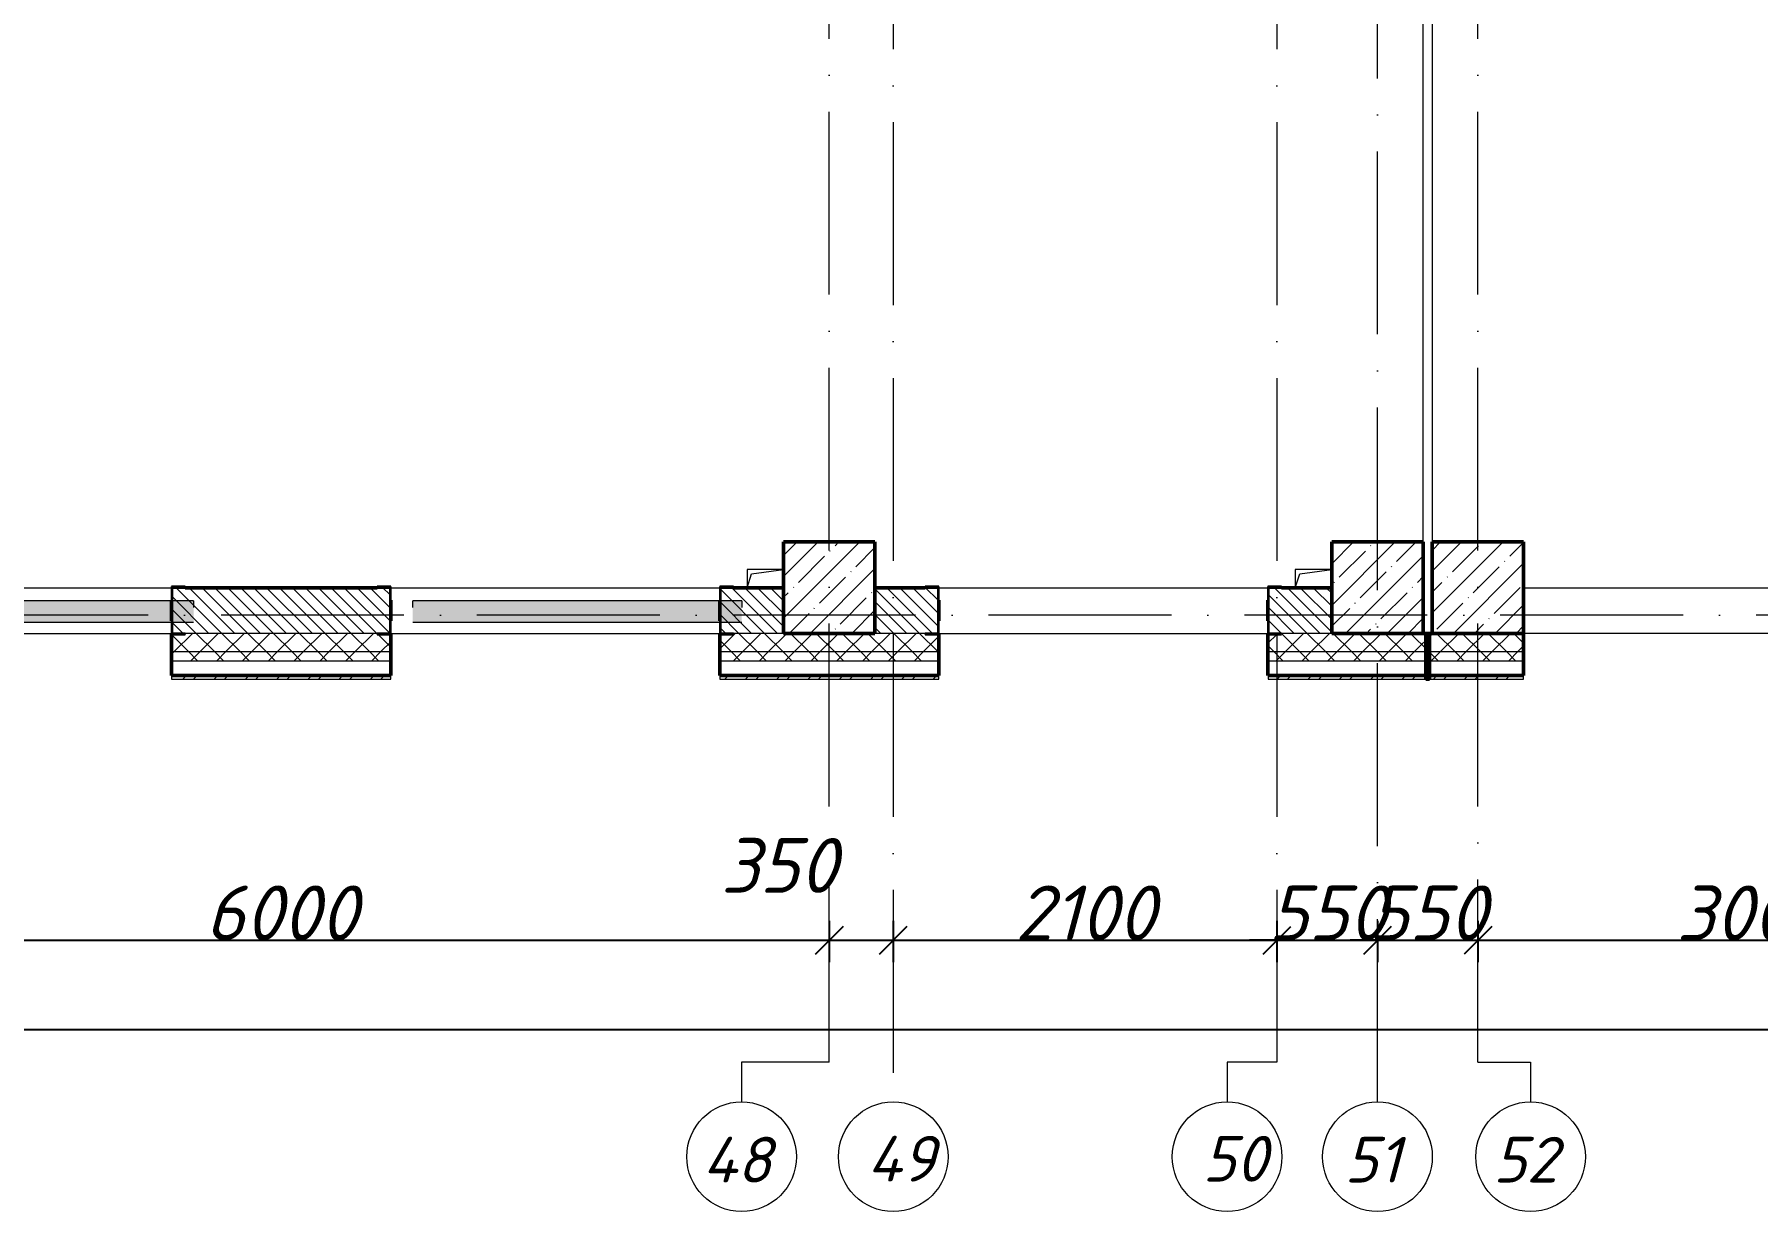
# Model space of a CAD drawing. Header units: millimetres. Extents: x -537608 to 253996, y -217170 to 186033.
# Drawn here: x -120398 to -110968, y -61821 to -55380 of the extents above; entities that cross this region are included whole.
import ezdxf

# ---------------------------------------------------------------- set-up
doc = ezdxf.new("R2010")
doc.units = ezdxf.units.MM
doc.linetypes.add('50_200_ШТРИХ_1Т_ш5_п1_п1_', pattern=[1400, 1000, -200, 0, -200])
for name, color, linetype, lineweight in [('A-____-____-DIMS', 7, 'Continuous', 9), ('A-FLOR-____-OTLN', 7, 'Continuous', 9), ('A-GENM-____-MCUT', 7, 'Continuous', 25), ('A-GENM-____-OTLN', 7, 'Continuous', 9), ('A-GENM-____-OTLN-1', 7, 'Continuous', 25), ('A-GLAZ-____-OTLN', 7, 'Continuous', 9), ('A-WALL-____-MCUT-2', 7, 'Continuous', 50), ('A-WALL-____-MCUT-3', 7, 'Continuous', 9), ('A-WALL-____-OTLN', 7, 'Continuous', 9), ('A-WALL-____-PATT-1', 7, 'Continuous', 9), ('A-WALL-FNSH-MCUT-1', 7, 'Continuous', 9), ('S-COLS-____-MCUT', 7, 'Continuous', 50), ('S-COLS-____-OTLN', 7, 'Continuous', 9), ('S-GRID-____-IDEN', 7, 'Continuous', 9), ('S-GRID-____-OTLN', 7, 'Continuous', 9), ('S-GRID-____-OTLN-1', 7, '50_200_ШТРИХ_1Т_ш5_п1_п1_', 9)]:
    doc.layers.add(name, color=color, linetype=linetype, lineweight=lineweight)
doc.layers.add('A-GLAZ-____-OTLN-1', color=7, linetype='Continuous', lineweight=9, true_color=0xc0c0c0)
doc.styles.add('ISOCPEUR_I', font='isocpeui.ttf', dxfattribs={"height": 300})
doc.dimstyles.new('ISO-2_5_0_9К_БОЛЬШОЙ_ОСИ', dxfattribs={"dimscale": 304.8, "dimtxt": 248.995294, "dimasz": 0.492126, "dimexe": 0.393701, "dimexo": 0, "dimgap": 0, "dimtad": 1, "dimdec": 0, "dimzin": 0, "dimdsep": 46, "dimtxsty": 'ISOCPEUR_I', "dimblk1": 'OBLIQUE', "dimblk2": 'OBLIQUE', "dimsah": 1, "dimcen": 0.09, "dimdle": 0.393701, "dimazin": 0, "dimtfac": 1, "dimtdec": 4, "dimtix": 1, "dimtmove": 0, "dimatfit": 3, "dimfxl": 1, "dimtvp": 1, "dimtolj": 1, "dimtzin": 0, "dimarcsym": 2})
doc.dimstyles.new('ISO-2_5_0_9К_БОЛЬШОЙ_ОСИ_1', dxfattribs={"dimscale": 304.8, "dimtxt": 248.995294, "dimasz": 0.492126, "dimexe": 0.393701, "dimexo": 0, "dimgap": 0, "dimtad": 1, "dimdec": 0, "dimzin": 0, "dimdsep": 46, "dimtxsty": 'ISOCPEUR_I', "dimblk1": 'OBLIQUE', "dimblk2": 'OBLIQUE', "dimsah": 1, "dimcen": 0.09, "dimdle": 0.393701, "dimazin": 0, "dimtfac": 1, "dimtdec": 4, "dimtix": 1, "dimtmove": 1, "dimatfit": 3, "dimfxl": 1, "dimtvp": 1, "dimtolj": 1, "dimtzin": 0, "dimarcsym": 2})
pattern_1 = [(45, (-184647.67, -56738.29), (-70.71068, 70.71068), []), (135, (-184647.67, -56738.29), (-70.71068, -70.71068), [])]
pattern_2 = [(135, (-184647.673, -56738.29), (-35.35534, -35.35534), [])]
pattern_3 = [(45, (-184647.67, -56738.29), (-85.53659, 85.53659), []), (45, (-184590.65, -56738.29), (-85.53659, 85.53659), [])]

# ---------------------------------------------------------------- blocks, each defined once
blk = doc.blocks.new('BSC_Колонна _Прямоугольная - 500х500-V53-АР1_План отверстий 2 этажа в осях 1-64_А-ГГ')
at = {"layer": 'S-COLS-____-OTLN'}
h = blk.add_hatch(dxfattribs=at)
h.set_pattern_fill('FP_82', color=256, style=0, pattern_type=2)
h.set_pattern_definition([(45, (-71600, 1668.96), (-114.04925, 114.04925), []), (45, (-71485.95, 1668.96), (-114.04925, 114.04925), [201.613, -40.323, 3.353, -36.97])])
h.paths.add_polyline_path([(-250, -250), (250, -250), (250, 250), (-250, 250)], flags=0)
at = {"layer": 'S-COLS-____-MCUT'}
for p, q in [((250, 250), (-250, 250)), ((-250, 250), (-250, -250)), ((250, -250), (250, 250)), ((-250, -250), (250, -250))]:
    blk.add_line(p, q, dxfattribs=at)
blk = doc.blocks.new('BSC_Колонна _Прямоугольная - 500х500-V55-АР1_План отверстий 2 этажа в осях 1-64_А-ГГ')
at = {"layer": 'S-COLS-____-OTLN'}
h = blk.add_hatch(dxfattribs=at)
h.set_pattern_fill('FP_84', color=256, style=0, pattern_type=2)
h.set_pattern_definition([(45, (-68600, 1668.96), (-114.04925, 114.04925), []), (45, (-68485.95, 1668.96), (-114.04925, 114.04925), [201.613, -40.323, 3.353, -36.97])])
h.paths.add_polyline_path([(-250, -250), (250, -250), (250, 250), (-250, 250)], flags=0)
at = {"layer": 'S-COLS-____-MCUT'}
for p, q in [((250, 250), (-250, 250)), ((-250, 250), (-250, -250)), ((250, -250), (250, 250)), ((-250, -250), (250, -250))]:
    blk.add_line(p, q, dxfattribs=at)
blk = doc.blocks.new('BSC_Колонна _Прямоугольная - 500х500-V112-АР1_План отверстий 2 этажа в осях 1-64_А-ГГ')
at = {"layer": 'S-COLS-____-OTLN'}
h = blk.add_hatch(dxfattribs=at)
h.set_pattern_fill('FP_141', color=256, style=0, pattern_type=2)
h.set_pattern_definition([(45, (-72150, 1668.96), (-114.04925, 114.04925), []), (45, (-72035.95, 1668.96), (-114.04925, 114.04925), [201.613, -40.323, 3.353, -36.97])])
h.paths.add_polyline_path([(-250, -250), (250, -250), (250, 250), (-250, 250)], flags=0)
at = {"layer": 'S-COLS-____-MCUT'}
for p, q in [((250, 250), (-250, 250)), ((-250, 250), (-250, -250)), ((250, -250), (250, 250)), ((-250, -250), (250, -250))]:
    blk.add_line(p, q, dxfattribs=at)
blk = doc.blocks.new('Фахверк_СКБ_Уголок - 250_2700-27497298-АР1_План отверстий 2 этажа в осях 1-64_А-ГГ')
at = {"layer": 'A-GENM-____-MCUT'}
for p, q in [((200, 181), (125, 181)), ((125, 181), (125, 106)), ((125, 106), (131, 106)), ((131, 106), (131, 175)), ((131, 175), (200, 175)), ((200, 175), (200, 181)), ((131, -6), (125, -6)), ((125, -6), (125, -81)), ((125, -81), (200, -81)), ((131, -75), (131, -6)), ((200, -75), (131, -75)), ((200, -81), (200, -75))]:
    blk.add_line(p, q, dxfattribs=at)
blk = doc.blocks.new('AR_Отверстие прямоугольное _в плите_ - AR_Отверстие прямоугольное _в плите_-V161-АР1_План отверстий 2 этажа в осях 1-64_А-ГГ')
at = {"layer": 'A-GENM-____-OTLN'}
for p, q in [((100, 50), (-100, 50)), ((-100, 50), (-100, -50)), ((-100, -50), (-75, 25)), ((-75, 25), (100, 50))]:
    blk.add_line(p, q, dxfattribs=at)
blk = doc.blocks.new('Отлив_СКБ - Отлив витража_120_НВФ-31885689-АР1_План отверстий 2 этажа в осях 1-64_А-ГГ')
at = {"layer": 'A-GLAZ-____-OTLN-1'}
for points in [[(1800, 2), (1800, 120), (0, 120), (0, 2), (1103.1, 2)], [(1103.1, 0), (1800, 0), (1800, 2), (0, 2), (0, 0)]]:
    blk.add_hatch(color=256, dxfattribs=at).paths.add_polyline_path(points, flags=0)
at = {"layer": 'A-GLAZ-____-OTLN'}
for p, q in [((0, 83), (0, 120)), ((1800, 120), (0, 120)), ((1800, 120), (1800, 83)), ((0, 2), (1800, 2)), ((1800, 0), (0, 0))]:
    blk.add_line(p, q, dxfattribs=at)
blk = doc.blocks.new('Стены 8 - Стены 4-31196234-АР1_План отверстий 2 этажа в осях 1-64_А-ГГ')
at = {"layer": 'A-WALL-____-MCUT-2'}
for p, q in [((-1798.5, 41030.2), (-1798.5, 41010.2)), ((-1548.5, 41030.2), (-1798.5, 41030.2)), ((-1548.5, 41010.2), (-1548.5, 41030.2)), ((-1798.5, 41010.2), (-1548.5, 41010.2))]:
    blk.add_line(p, q, dxfattribs=at)
blk = doc.blocks.new('Ось сетки - Круг_Ø6_00__ISO-2_5_0_9K_-25732049-АР1_План отверстий 2 этажа в осях 1-64_А-ГГ')
at = {"layer": 'S-GRID-____-IDEN'}
blk.add_circle((0, 0), 3, dxfattribs=at)
blk = doc.blocks.new('_Oblique')
at = {"color": 0, "linetype": 'ByBlock', "lineweight": -2}
blk.add_line((-0.5, -0.5), (0.5, 0.5), dxfattribs=at)
blk = doc.blocks.new('*D2496')
at = {"layer": 'A-____-____-DIMS', "color": 0, "lineweight": -2, "transparency": 16777216}
for p, q in [((-122047.7, -60230.7), (-122047.7, -60456.8)), ((-116047.7, -60230.7), (-116047.7, -60456.8)), ((-122167.7, -60336.8), (-115927.7, -60336.8))]:
    blk.add_line(p, q, dxfattribs=at)
at = {"layer": 'Defpoints', "color": 0, "transparency": 16777216}
for p in [(-122047.7, -60230.7), (-116047.7, -60230.7), (-116047.7, -60336.8)]:
    blk.add_point(p, dxfattribs=at)
at = {"layer": 'A-____-____-DIMS', "color": 0, "lineweight": -2, "transparency": 16777216, "xscale": 150, "yscale": 150, "zscale": 150, "rotation": 180}
blk.add_blockref('_Oblique', (-122047.7, -60336.8), dxfattribs=at)
at = {"layer": 'A-____-____-DIMS', "color": 0, "lineweight": -2, "transparency": 16777216, "xscale": 150, "yscale": 150, "zscale": 150}
blk.add_blockref('_Oblique', (-116047.7, -60336.8), dxfattribs=at)
at = {"layer": 'A-____-____-DIMS', "color": 0, "transparency": 16777216, "insert": (-119047.7, -60186.8), "char_height": 300, "width": 758.478, "attachment_point": 5, "style": 'ISOCPEUR_I'}
blk.add_mtext('\\A1;6000', dxfattribs=at)
blk = doc.blocks.new('*D2497')
at = {"layer": 'A-____-____-DIMS', "color": 0, "lineweight": -2, "transparency": 16777216}
for p, q in [((-116047.7, -60230.7), (-116047.7, -60456.8)), ((-115697.7, -60230.7), (-115697.7, -60456.8)), ((-116167.7, -60336.8), (-115577.7, -60336.8))]:
    blk.add_line(p, q, dxfattribs=at)
at = {"layer": 'Defpoints', "color": 0, "transparency": 16777216}
for p in [(-116047.7, -60230.7), (-115697.7, -60230.7), (-115697.7, -60336.8)]:
    blk.add_point(p, dxfattribs=at)
at = {"layer": 'A-____-____-DIMS', "color": 0, "lineweight": -2, "transparency": 16777216, "xscale": 150, "yscale": 150, "zscale": 150, "rotation": 180}
blk.add_blockref('_Oblique', (-116047.7, -60336.8), dxfattribs=at)
at = {"layer": 'A-____-____-DIMS', "color": 0, "lineweight": -2, "transparency": 16777216, "xscale": 150, "yscale": 150, "zscale": 150}
blk.add_blockref('_Oblique', (-115697.7, -60336.8), dxfattribs=at)
at = {"layer": 'A-____-____-DIMS', "color": 0, "transparency": 16777216, "insert": (-116641.7, -59776.9), "char_height": 300, "width": 568.858, "attachment_point": 1, "line_spacing_factor": 1.149209, "style": 'ISOCPEUR_I'}
blk.add_mtext('\\A1;350', dxfattribs=at)
blk = doc.blocks.new('*D2498')
at = {"layer": 'A-____-____-DIMS', "color": 0, "lineweight": -2, "transparency": 16777216}
for p, q in [((-115697.7, -60230.7), (-115697.7, -60456.8)), ((-113597.7, -60230.7), (-113597.7, -60456.8)), ((-115817.7, -60336.8), (-113477.7, -60336.8))]:
    blk.add_line(p, q, dxfattribs=at)
at = {"layer": 'Defpoints', "color": 0, "transparency": 16777216}
for p in [(-115697.7, -60230.7), (-113597.7, -60230.7), (-113597.7, -60336.8)]:
    blk.add_point(p, dxfattribs=at)
at = {"layer": 'A-____-____-DIMS', "color": 0, "lineweight": -2, "transparency": 16777216, "xscale": 150, "yscale": 150, "zscale": 150, "rotation": 180}
blk.add_blockref('_Oblique', (-115697.7, -60336.8), dxfattribs=at)
at = {"layer": 'A-____-____-DIMS', "color": 0, "lineweight": -2, "transparency": 16777216, "xscale": 150, "yscale": 150, "zscale": 150}
blk.add_blockref('_Oblique', (-113597.7, -60336.8), dxfattribs=at)
at = {"layer": 'A-____-____-DIMS', "color": 0, "transparency": 16777216, "insert": (-114647.7, -60186.8), "char_height": 300, "width": 701.018, "attachment_point": 5, "style": 'ISOCPEUR_I'}
blk.add_mtext('\\A1;2100', dxfattribs=at)
blk = doc.blocks.new('*D2499')
at = {"layer": 'A-____-____-DIMS', "color": 0, "lineweight": -2, "transparency": 16777216}
for p, q in [((-113597.7, -60230.7), (-113597.7, -60456.8)), ((-113047.7, -60230.7), (-113047.7, -60456.8)), ((-113597.7, -60336.8), (-113747.7, -60336.8)), ((-113597.7, -60336.8), (-113047.7, -60336.8)), ((-113047.7, -60336.8), (-112897.7, -60336.8))]:
    blk.add_line(p, q, dxfattribs=at)
at = {"layer": 'Defpoints', "color": 0, "transparency": 16777216}
for p in [(-113597.7, -60230.7), (-113047.7, -60230.7), (-113047.7, -60336.8)]:
    blk.add_point(p, dxfattribs=at)
at = {"layer": 'A-____-____-DIMS', "color": 0, "lineweight": -2, "transparency": 16777216, "xscale": 150, "yscale": 150, "zscale": 150}
blk.add_blockref('_Oblique', (-113597.7, -60336.8), dxfattribs=at)
at = {"layer": 'A-____-____-DIMS', "color": 0, "lineweight": -2, "transparency": 16777216, "xscale": 150, "yscale": 150, "zscale": 150, "rotation": 180}
blk.add_blockref('_Oblique', (-113047.7, -60336.8), dxfattribs=at)
at = {"layer": 'A-____-____-DIMS', "color": 0, "transparency": 16777216, "insert": (-113322.7, -60186.8), "char_height": 300, "width": 568.858, "attachment_point": 5, "style": 'ISOCPEUR_I'}
blk.add_mtext('\\A1;550', dxfattribs=at)
blk = doc.blocks.new('*D2500')
at = {"layer": 'A-____-____-DIMS', "color": 0, "lineweight": -2, "transparency": 16777216}
for p, q in [((-113047.7, -60230.7), (-113047.7, -60456.8)), ((-112497.7, -60230.7), (-112497.7, -60456.8)), ((-113047.7, -60336.8), (-113197.7, -60336.8)), ((-113047.7, -60336.8), (-112497.7, -60336.8)), ((-112497.7, -60336.8), (-112347.7, -60336.8))]:
    blk.add_line(p, q, dxfattribs=at)
at = {"layer": 'Defpoints', "color": 0, "transparency": 16777216}
for p in [(-113047.7, -60230.7), (-112497.7, -60230.7), (-112497.7, -60336.8)]:
    blk.add_point(p, dxfattribs=at)
at = {"layer": 'A-____-____-DIMS', "color": 0, "lineweight": -2, "transparency": 16777216, "xscale": 150, "yscale": 150, "zscale": 150}
blk.add_blockref('_Oblique', (-113047.7, -60336.8), dxfattribs=at)
at = {"layer": 'A-____-____-DIMS', "color": 0, "lineweight": -2, "transparency": 16777216, "xscale": 150, "yscale": 150, "zscale": 150, "rotation": 180}
blk.add_blockref('_Oblique', (-112497.7, -60336.8), dxfattribs=at)
at = {"layer": 'A-____-____-DIMS', "color": 0, "transparency": 16777216, "insert": (-112772.7, -60186.8), "char_height": 300, "width": 568.858, "attachment_point": 5, "style": 'ISOCPEUR_I'}
blk.add_mtext('\\A1;550', dxfattribs=at)
blk = doc.blocks.new('*D2501')
at = {"layer": 'A-____-____-DIMS', "color": 0, "lineweight": -2, "transparency": 16777216}
for p, q in [((-112497.7, -60230.7), (-112497.7, -60456.8)), ((-109497.7, -60230.7), (-109497.7, -60456.8)), ((-112617.7, -60336.8), (-109377.7, -60336.8))]:
    blk.add_line(p, q, dxfattribs=at)
at = {"layer": 'Defpoints', "color": 0, "transparency": 16777216}
for p in [(-112497.7, -60230.7), (-109497.7, -60230.7), (-109497.7, -60336.8)]:
    blk.add_point(p, dxfattribs=at)
at = {"layer": 'A-____-____-DIMS', "color": 0, "lineweight": -2, "transparency": 16777216, "xscale": 150, "yscale": 150, "zscale": 150, "rotation": 180}
blk.add_blockref('_Oblique', (-112497.7, -60336.8), dxfattribs=at)
at = {"layer": 'A-____-____-DIMS', "color": 0, "lineweight": -2, "transparency": 16777216, "xscale": 150, "yscale": 150, "zscale": 150}
blk.add_blockref('_Oblique', (-109497.7, -60336.8), dxfattribs=at)
at = {"layer": 'A-____-____-DIMS', "color": 0, "transparency": 16777216, "insert": (-110997.7, -60186.8), "char_height": 300, "width": 758.478, "attachment_point": 5, "style": 'ISOCPEUR_I'}
blk.add_mtext('\\A1;3000', dxfattribs=at)
blk = doc.blocks.new('*D2508')
at = {"layer": 'A-____-____-DIMS', "color": 0, "lineweight": -2, "transparency": 16777216}
for p, q in [((-186997.7, -60719), (-186997.7, -60945)), ((-83497.7, -60719), (-83497.7, -60945)), ((-187117.7, -60825), (-83377.7, -60825))]:
    blk.add_line(p, q, dxfattribs=at)
at = {"layer": 'Defpoints', "color": 0, "transparency": 16777216}
for p in [(-186997.7, -60719), (-83497.7, -60719), (-83497.7, -60825)]:
    blk.add_point(p, dxfattribs=at)
at = {"layer": 'A-____-____-DIMS', "color": 0, "lineweight": -2, "transparency": 16777216, "xscale": 150, "yscale": 150, "zscale": 150, "rotation": 180}
blk.add_blockref('_Oblique', (-186997.7, -60825), dxfattribs=at)
at = {"layer": 'A-____-____-DIMS', "color": 0, "lineweight": -2, "transparency": 16777216, "xscale": 150, "yscale": 150, "zscale": 150}
blk.add_blockref('_Oblique', (-83497.7, -60825), dxfattribs=at)
at = {"layer": 'A-____-____-DIMS', "color": 0, "transparency": 16777216, "insert": (-135247.7, -60675), "char_height": 300, "width": 1080.257, "attachment_point": 5, "style": 'ISOCPEUR_I'}
blk.add_mtext('\\A1;103500', dxfattribs=at)

msp = doc.modelspace()

# ---------------------------------------------------------------- hatches: boundary and pattern name
at = {"layer": 'A-WALL-____-PATT-1'}
h = msp.add_hatch(dxfattribs=at)
h.set_pattern_fill('FP_6', color=256, style=0, pattern_type=2)
h.set_pattern_definition(pattern_2)
h.paths.add_polyline_path([(-116613.987, -58657.2474), (-116297.6725, -58657.2474), (-116297.6725, -58407.2474), (-116641.6725, -58407.2474), (-116641.6725, -58476.2474), (-116647.6725, -58476.2474), (-116647.6725, -58588.2474), (-116641.6725, -58588.2474), (-116641.6725, -58657.2474)], flags=0)
h.paths.add_polyline_path([(-118453.6725, -58657.2474), (-118453.6725, -58588.2474), (-118447.9757, -58588.2474), (-118447.9757, -58476.2474), (-118453.6725, -58476.2474), (-118453.6725, -58407.2474), (-119641.6725, -58407.2474), (-119641.6725, -58476.2474), (-119647.6725, -58476.2474), (-119647.6725, -58588.2474), (-119641.6725, -58588.2474), (-119641.6725, -58657.2474), (-118522.6725, -58657.2474)], flags=0)
h.paths.add_polyline_path([(-121522.6725, -58657.2474), (-121453.6725, -58657.2474), (-121453.6725, -58588.2474), (-121447.6725, -58588.2474), (-121447.6725, -58476.2474), (-121453.6725, -58476.2474), (-121453.6725, -58407.2474), (-121797.6725, -58407.2474), (-121797.6725, -58657.2474)], flags=0)
h = msp.add_hatch(dxfattribs=at)
h.set_pattern_fill('FP_6', color=256, style=0, pattern_type=2)
h.set_pattern_definition(pattern_2)
h.paths.add_polyline_path([(-113641.6725, -58657.2474), (-113297.6725, -58657.2474), (-113297.6725, -58407.2474), (-113641.6725, -58407.2474), (-113641.6725, -58476.2474), (-113647.6725, -58476.2474), (-113647.6725, -58588.2474), (-113641.6725, -58588.2474), (-113641.6725, -58652.9617)], flags=0)
h.paths.add_polyline_path([(-115797.6725, -58657.2474), (-115453.6725, -58657.2474), (-115453.6725, -58588.2474), (-115447.6725, -58588.2474), (-115447.6725, -58476.2474), (-115453.6725, -58476.2474), (-115453.6725, -58407.2474), (-115797.6725, -58407.2474)], flags=0)
h = msp.add_hatch(dxfattribs=at)
h.set_pattern_fill('FP_1', color=256, style=0, pattern_type=2)
h.set_pattern_definition(pattern_1)
h.paths.add_polyline_path([(-83397.6725, -58757.2474), (-83397.6725, -58657.2474), (-92422.6725, -58657.2474), (-92422.6725, -58663.2474), (-92497.6725, -58663.2474), (-92497.6725, -58757.2474), (-83897.6725, -58757.2474)], flags=0)
h.paths.add_polyline_path([(-94297.6725, -58757.2474), (-94297.6725, -58663.2474), (-94372.6725, -58663.2474), (-94372.6725, -58657.2474), (-102247.6725, -58657.2474), (-102247.6725, -58757.2474), (-94520.6834, -58757.2474)], flags=0)
h.paths.add_polyline_path([(-103747.6725, -58757.2474), (-103247.6725, -58757.2474), (-103247.6725, -58657.2474), (-104372.6725, -58657.2474), (-104372.6725, -58663.2474), (-104447.6725, -58663.2474), (-104447.6725, -58757.2474), (-104372.6725, -58757.2474)], flags=0)
h.paths.add_polyline_path([(-113647.6725, -58757.2474), (-112247.6725, -58757.2474), (-112247.6725, -58657.2474), (-113572.6725, -58657.2474), (-113572.6725, -58663.2474), (-113647.6725, -58663.2474)], flags=0)
h.paths.add_polyline_path([(-115797.6725, -58757.2474), (-115447.6725, -58757.2474), (-115447.6725, -58663.2474), (-115522.6725, -58663.2474), (-115522.6725, -58657.2474), (-116572.6725, -58657.2474), (-116572.6725, -58663.2474), (-116647.6725, -58663.2474), (-116647.6725, -58757.2474), (-116297.6725, -58757.2474)], flags=0)
h.paths.add_polyline_path([(-118447.9757, -58757.2474), (-118447.9757, -58663.2474), (-118522.6725, -58663.2474), (-118522.6725, -58657.2474), (-119572.6725, -58657.2474), (-119572.6725, -58663.2474), (-119647.6725, -58663.2474), (-119647.6725, -58757.2474), (-119265.1835, -58757.2474)], flags=0)
h.paths.add_polyline_path([(-121447.6725, -58757.2474), (-121447.6725, -58663.2474), (-121522.6725, -58663.2474), (-121522.6725, -58657.2474), (-122572.6725, -58657.2474), (-122572.6725, -58663.2474), (-122647.6725, -58663.2474), (-122647.6725, -58757.2474), (-121916.3799, -58757.2474)], flags=0)
h.paths.add_polyline_path([(-125297.6725, -58757.2474), (-124447.6725, -58757.2474), (-124447.6725, -58663.2474), (-124522.6725, -58663.2474), (-124522.6725, -58657.2474), (-125572.6725, -58657.2474), (-125572.6725, -58663.2474), (-125647.6725, -58663.2474), (-125647.683, -58757.2474), (-125451.3085, -58757.2474)], flags=0)
h.paths.add_polyline_path([(-130753.7013, -58757.2474), (-130447.683, -58757.2474), (-130447.683, -58663.2474), (-130522.6725, -58663.2474), (-130522.6725, -58657.2474), (-131572.6725, -58657.2474), (-131572.6725, -58663.2474), (-131647.6725, -58663.2474), (-131647.6778, -58757.2474), (-130797.6725, -58757.2474)], flags=0)
h.paths.add_polyline_path([(-134647.6725, -58757.2474), (-133447.6778, -58757.2474), (-133447.6778, -58663.2474), (-133522.6725, -58663.2474), (-133522.6725, -58657.2474), (-134572.6725, -58657.2474), (-134572.6725, -58663.2474), (-134647.6725, -58663.2474)], flags=0)
h.paths.add_polyline_path([(-136939.8263, -58757.2474), (-136447.6725, -58757.2474), (-136447.6725, -58663.2474), (-136522.6725, -58663.2474), (-136522.6725, -58657.2474), (-137572.6725, -58657.2474), (-137572.6725, -58663.2474), (-137647.6725, -58663.2474), (-137647.6725, -58757.2474), (-137572.6725, -58757.2474)], flags=0)
h.paths.add_polyline_path([(-139591.0228, -58757.2474), (-139447.6725, -58757.2474), (-139447.6725, -58663.2474), (-139522.6725, -58663.2474), (-139522.6725, -58657.2474), (-140572.6725, -58657.2474), (-140572.6725, -58663.2474), (-140647.6725, -58663.2474), (-140647.6725, -58757.2474), (-139797.6725, -58757.2474)], flags=0)
h.paths.add_polyline_path([(-142447.6725, -58757.2474), (-142447.6725, -58663.2474), (-142522.6725, -58663.2474), (-142522.6725, -58657.2474), (-143572.6725, -58657.2474), (-143572.6725, -58663.2474), (-143647.6725, -58663.2474), (-143647.6725, -58757.2474), (-142522.6725, -58757.2474)], flags=0)
h.paths.add_polyline_path([(-145447.6725, -58757.2474), (-145447.6725, -58663.2474), (-145522.6725, -58662.6045), (-145522.6725, -58657.2474), (-146847.6725, -58657.2474), (-146847.6725, -58757.2474), (-145453.6725, -58757.2474)], flags=0)
h.paths.add_polyline_path([(-149847.6725, -58757.2474), (-148647.6725, -58757.2474), (-148647.6725, -58663.2474), (-148722.6725, -58663.2474), (-148722.6725, -58657.2474), (-149847.6725, -58657.2474)], flags=0)
h.paths.add_polyline_path([(-151653.6725, -58757.2474), (-151647.6725, -58757.2474), (-151647.6725, -58663.2474), (-151722.6725, -58663.2474), (-151722.6725, -58657.2474), (-152772.6725, -58657.2474), (-152772.6725, -58663.2474), (-152847.6725, -58663.2474), (-152847.0049, -58757.2474), (-151722.6725, -58757.2474)], flags=0)
h.paths.add_polyline_path([(-154722.6725, -58757.2474), (-154647.6725, -58757.2474), (-154647.6725, -58663.2474), (-154722.6725, -58663.2474), (-154722.6725, -58657.2474), (-155847.6725, -58657.2474), (-155847.6725, -58757.2474), (-155347.6725, -58757.2474)], flags=0)
h.paths.add_polyline_path([(-158347.6725, -58757.2474), (-157647.6725, -58757.2474), (-157647.6725, -58663.2474), (-157722.6725, -58663.2474), (-157722.6725, -58657.2474), (-158847.6725, -58657.2474), (-158847.6725, -58757.2474)], flags=0)
h.paths.add_polyline_path([(-160647.6725, -58757.2474), (-160647.6725, -58663.2474), (-160722.6725, -58663.2474), (-160722.6725, -58657.2474), (-161772.6725, -58657.2474), (-161772.6725, -58663.2474), (-161847.6725, -58663.2474), (-161847.6725, -58757.2474), (-161684.3264, -58757.2474)], flags=0)
h.paths.add_polyline_path([(-163722.6725, -58757.2474), (-163647.6725, -58757.2474), (-163647.6725, -58663.2474), (-163722.6725, -58663.2474), (-163722.6725, -58657.2474), (-164847.6725, -58657.2474), (-164847.6725, -58757.2474), (-164335.5228, -58757.2474)], flags=0)
h.paths.add_polyline_path([(-167847.6725, -58757.2474), (-166647.6725, -58757.2474), (-166647.6725, -58663.2474), (-166722.6725, -58663.2474), (-166722.6725, -58657.2474), (-167847.6725, -58657.2474)], flags=0)
h.paths.add_polyline_path([(-169647.6725, -58757.2474), (-169647.6725, -58663.2474), (-169722.6725, -58663.2474), (-169722.6725, -58657.2474), (-170772.6725, -58657.2474), (-170772.6725, -58663.2474), (-170847.6725, -58663.2474), (-170847.6725, -58757.2474), (-169747.6725, -58757.2474)], flags=0)
h.paths.add_polyline_path([(-171847.6725, -58757.2474), (-171847.6725, -58663.2474), (-171922.6725, -58663.2474), (-171922.6725, -58657.2474), (-177172.6725, -58657.2474), (-177172.6725, -58663.2474), (-177247.6725, -58663.2474), (-177247.6725, -58757.2474), (-172289.1121, -58757.2474)], flags=0)
h.paths.add_polyline_path([(-179347.6725, -58757.2474), (-178247.6725, -58757.2474), (-178247.6725, -58663.2474), (-178322.6725, -58663.2474), (-178322.6725, -58657.2474), (-187097.6725, -58657.2474), (-187097.6725, -58757.2474), (-179358.9692, -58757.2474)], flags=0)
h = msp.add_hatch(dxfattribs=at)
h.set_pattern_fill('FP_1', color=256, style=0, pattern_type=2)
h.set_pattern_definition(pattern_1)
h.paths.add_polyline_path([(-83397.6725, -58807.2474), (-83297.6725, -58807.2474), (-83297.6725, -58757.2474), (-92497.6725, -58757.2474), (-92497.6725, -58807.2474), (-83915.8977, -58807.2474)], flags=0)
h.paths.add_polyline_path([(-95404.4156, -58807.2474), (-94297.6725, -58807.2474), (-94297.6725, -58757.2474), (-102247.6725, -58757.2474), (-102247.6725, -58807.2474), (-96288.1477, -58807.2474)], flags=0)
h.paths.add_polyline_path([(-104447.6725, -58807.2474), (-103247.6725, -58807.2474), (-103247.6725, -58757.2474), (-104447.6725, -58757.2474)], flags=0)
h.paths.add_polyline_path([(-112247.6725, -58807.2474), (-112247.6725, -58757.2474), (-113647.6725, -58757.2474), (-113647.6725, -58807.2474), (-113079.0585, -58807.2474)], flags=0)
h.paths.add_polyline_path([(-115447.6725, -58807.2474), (-115447.6725, -58757.2474), (-116647.6725, -58757.2474), (-116647.6725, -58807.2474), (-115730.2549, -58807.2474)], flags=0)
h.paths.add_polyline_path([(-119265.1835, -58807.2474), (-118447.9757, -58807.2474), (-118447.9757, -58757.2474), (-119647.6725, -58757.2474), (-119647.6725, -58807.2474)], flags=0)
h.paths.add_polyline_path([(-121447.6725, -58807.2474), (-121447.6725, -58757.2474), (-122647.6725, -58757.2474), (-122647.6725, -58807.2474), (-121916.3799, -58807.2474)], flags=0)
h.paths.add_polyline_path([(-124567.5763, -58807.2474), (-124447.6725, -58807.2474), (-124447.6725, -58757.2474), (-125647.683, -58757.2474), (-125647.683, -58807.2474), (-125451.3085, -58807.2474)], flags=0)
h.paths.add_polyline_path([(-130447.683, -58807.2474), (-130447.683, -58757.2474), (-131647.6778, -58757.2474), (-131647.6778, -58807.2474), (-130753.7013, -58807.2474)], flags=0)
h.paths.add_polyline_path([(-133447.6778, -58807.2474), (-133447.6778, -58757.2474), (-134647.6725, -58757.2474), (-134647.6725, -58807.2474), (-134288.6299, -58807.2474)], flags=0)
h.paths.add_polyline_path([(-137647.6725, -58807.2474), (-136447.6725, -58807.2474), (-136447.6725, -58757.2474), (-137647.6725, -58757.2474)], flags=0)
h.paths.add_polyline_path([(-139591.0228, -58807.2474), (-139447.6725, -58807.2474), (-139447.6725, -58757.2474), (-140647.6725, -58757.2474), (-140647.6725, -58807.2474), (-140474.7549, -58807.2474)], flags=0)
h.paths.add_polyline_path([(-142447.6725, -58807.2474), (-142447.6725, -58757.2474), (-143647.6725, -58757.2474), (-143647.6725, -58807.2474), (-143125.9514, -58807.2474)], flags=0)
h.paths.add_polyline_path([(-145777.1478, -58807.2474), (-145447.6725, -58807.2474), (-145447.6725, -58757.2474), (-146847.6725, -58757.2474), (-146847.6725, -58807.2474), (-146660.8799, -58807.2474)], flags=0)
h.paths.add_polyline_path([(-148647.6725, -58807.2474), (-148647.6725, -58757.2474), (-149847.6725, -58757.2474), (-149847.6725, -58807.2474), (-149312.0764, -58807.2474)], flags=0)
h.paths.add_polyline_path([(-151647.6725, -58807.2474), (-151647.6725, -58757.2474), (-152847.6725, -58757.2474), (-152847.0049, -58807.2474)], flags=0)
h.paths.add_polyline_path([(-154647.6725, -58807.2474), (-154647.6725, -58757.2474), (-155847.6725, -58757.2474), (-155847.6725, -58807.2474)], flags=0)
h.paths.add_polyline_path([(-158847.6725, -58807.2474), (-157647.6725, -58807.2474), (-157647.6725, -58757.2474), (-158847.6725, -58757.2474)], flags=0)
h.paths.add_polyline_path([(-160647.6725, -58807.2474), (-160647.6725, -58757.2474), (-161847.6725, -58757.2474), (-161847.6725, -58807.2474), (-161684.3264, -58807.2474)], flags=0)
h.paths.add_polyline_path([(-163647.6725, -58807.2474), (-163647.6725, -58757.2474), (-164847.6725, -58757.2474), (-164847.6725, -58807.2474), (-164335.5228, -58807.2474)], flags=0)
h.paths.add_polyline_path([(-166647.6725, -58807.2474), (-166647.6725, -58757.2474), (-167847.6725, -58757.2474), (-167847.6725, -58807.2474), (-166986.7192, -58807.2474)], flags=0)
h.paths.add_polyline_path([(-169647.6725, -58807.2474), (-169647.6725, -58757.2474), (-170847.6725, -58757.2474), (-170847.6725, -58807.2474), (-170521.6478, -58807.2474)], flags=0)
h.paths.add_polyline_path([(-171847.6725, -58807.2474), (-171847.6725, -58757.2474), (-177247.6725, -58757.2474), (-177247.6725, -58807.2474), (-172289.1121, -58807.2474)], flags=0)
h.paths.add_polyline_path([(-178247.6725, -58807.2474), (-178247.6725, -58757.2474), (-187197.6725, -58757.2474), (-187197.6725, -58807.2474), (-179358.9692, -58807.2474)], flags=0)
h = msp.add_hatch(dxfattribs=at)
h.set_pattern_fill('FP_3', color=256, style=0, pattern_type=2)
h.set_pattern_definition(pattern_3)
h.paths.add_polyline_path([(-113079.0585, -58907.2474), (-112782.6725, -58907.2474), (-112782.6725, -58887.2474), (-113646.6725, -58887.2474), (-113646.6725, -58907.2474)], flags=0)
h.paths.add_polyline_path([(-115730.2549, -58907.2474), (-115447.6725, -58907.2474), (-115447.6725, -58887.2474), (-116647.6725, -58887.2474), (-116647.6725, -58907.2474), (-116613.987, -58907.2474)], flags=0)
h.paths.add_polyline_path([(-118447.9757, -58907.2474), (-118447.9757, -58887.2474), (-119647.6725, -58887.2474), (-119647.6725, -58907.2474), (-119265.1835, -58907.2474)], flags=0)
h.paths.add_polyline_path([(-122646.6725, -58907.2474), (-121447.6725, -58907.2474), (-121447.6725, -58887.2474), (-122646.6725, -58887.2474)], flags=0)
h.paths.add_polyline_path([(-124567.5763, -58907.2474), (-124447.6725, -58907.2474), (-124447.6725, -58887.2474), (-125647.6725, -58887.2474), (-125647.6725, -58907.2474), (-125451.3085, -58907.2474)], flags=0)
h.paths.add_polyline_path([(-131637.4335, -58907.2474), (-130447.6725, -58907.2474), (-130447.6725, -58887.2474), (-131647.6725, -58887.2474), (-131647.6725, -58907.2474)], flags=0)
h.paths.add_polyline_path([(-133447.6725, -58907.2474), (-133447.6725, -58887.2474), (-134647.6725, -58887.2474), (-134647.6725, -58907.2474), (-134288.6299, -58907.2474)], flags=0)
h.paths.add_polyline_path([(-136939.8263, -58907.2474), (-136447.6725, -58907.2474), (-136447.6725, -58887.2474), (-137647.6725, -58887.2474), (-137647.6725, -58907.2474)], flags=0)
h.paths.add_polyline_path([(-139591.0228, -58907.2474), (-139447.6725, -58907.2474), (-139447.6725, -58887.2474), (-140647.6725, -58887.2474), (-140647.6725, -58907.2474), (-140474.7549, -58907.2474)], flags=0)
h.paths.add_polyline_path([(-143125.9514, -58907.2474), (-142447.6725, -58907.2474), (-142447.6725, -58887.2474), (-143647.6725, -58887.2474), (-143647.6725, -58907.2474)], flags=0)
h.paths.add_polyline_path([(-145777.1478, -58907.2474), (-145447.6725, -58907.2474), (-145447.6725, -58887.2474), (-146312.6725, -58887.2474), (-146312.6725, -58907.2474)], flags=0)
h = msp.add_hatch(dxfattribs=at)
h.set_pattern_fill('FP_3', color=256, style=0, pattern_type=2)
h.set_pattern_definition(pattern_3)
h.paths.add_polyline_path([(-83167.6725, -58907.2474), (-83167.6725, -58887.2474), (-92497.6725, -58887.2474), (-92497.6725, -58907.2474), (-83915.8977, -58907.2474)], flags=0)
h.paths.add_polyline_path([(-94297.6725, -58907.2474), (-94297.6725, -58887.2474), (-102247.6725, -58887.2474), (-102247.6725, -58907.2474), (-94520.6834, -58907.2474)], flags=0)
h.paths.add_polyline_path([(-104447.6725, -58907.2474), (-103247.6725, -58907.2474), (-103247.6725, -58887.2474), (-104447.6725, -58887.2474)], flags=0)
h.paths.add_polyline_path([(-112247.6725, -58907.2474), (-112247.6725, -58887.2474), (-112762.6725, -58887.2474), (-112762.6725, -58907.2474)], flags=0)

# ---------------------------------------------------------------- linework, layer by layer
at = {"layer": 'A-FLOR-____-OTLN'}
for p, q in [((-112747.6725, -51157.2474), (-112747.6725, -58157.2474)), ((-112797.6725, -58157.2474), (-112797.6725, -51557.2474))]:
    msp.add_line(p, q, dxfattribs=at)
at = {"layer": 'A-WALL-____-MCUT-2'}
for p, q in [((-118522.6725, -58407.2474), (-119572.6725, -58407.2474)), ((-116297.6725, -58407.2474), (-116572.6725, -58407.2474)), ((-115522.6725, -58407.2474), (-115797.6725, -58407.2474)), ((-113297.6725, -58407.2474), (-113572.6725, -58407.2474)), ((-119647.6725, -58476.2474), (-119647.6725, -58588.2474)), ((-118447.9757, -58588.2474), (-118447.9757, -58476.2474)), ((-116647.6725, -58476.2474), (-116647.6725, -58588.2474)), ((-115447.6725, -58588.2474), (-115447.6725, -58476.2474)), ((-113647.6725, -58476.2474), (-113647.6725, -58588.2474)), ((-119647.6725, -58663.2474), (-119647.6725, -58887.2474)), ((-118447.9757, -58887.2474), (-118447.9757, -58663.2474)), ((-116647.6725, -58663.2474), (-116647.6725, -58887.2474)), ((-115447.6725, -58887.2474), (-115447.6725, -58663.2474)), ((-113647.6725, -58663.2474), (-113647.6725, -58887.2474)), ((-112747.6725, -58657.2474), (-112797.6725, -58657.2474)), ((-112247.6725, -58887.2474), (-112247.6725, -58657.2474)), ((-119647.6725, -58887.2474), (-118447.9757, -58887.2474)), ((-116647.6725, -58887.2474), (-115447.6725, -58887.2474)), ((-113647.6725, -58887.2474), (-112247.6725, -58887.2474))]:
    msp.add_line(p, q, dxfattribs=at)
at = {"layer": 'A-WALL-____-MCUT-3'}
for p, q in [((-118522.6725, -58657.2474), (-119572.6725, -58657.2474)), ((-116297.6725, -58657.2474), (-116572.6725, -58657.2474)), ((-115522.6725, -58657.2474), (-115797.6725, -58657.2474)), ((-113297.6725, -58657.2474), (-113572.6725, -58657.2474)), ((-119647.6725, -58757.2474), (-118447.9757, -58757.2474)), ((-119647.6725, -58807.2474), (-118447.9757, -58807.2474)), ((-116647.6725, -58757.2474), (-115447.6725, -58757.2474)), ((-116647.6725, -58807.2474), (-115447.6725, -58807.2474)), ((-113647.6725, -58757.2474), (-112247.6725, -58757.2474)), ((-113647.6725, -58807.2474), (-112247.6725, -58807.2474))]:
    msp.add_line(p, q, dxfattribs=at)
at = {"layer": 'A-WALL-____-OTLN'}
for p, q in [((-121447.6725, -58407.2474), (-119647.6725, -58407.2474)), ((-118447.6725, -58407.2474), (-116647.6725, -58407.2474)), ((-115447.6725, -58407.2474), (-113647.6725, -58407.2474)), ((-112247.6725, -58407.2474), (-109747.6725, -58407.2474)), ((-121447.6725, -58657.2474), (-119647.6725, -58657.2474)), ((-118447.6725, -58657.2474), (-116647.6725, -58657.2474)), ((-115447.6725, -58657.2474), (-113647.6725, -58657.2474)), ((-112247.6725, -58657.2474), (-112247.6725, -58657.2474)), ((-109747.6725, -58657.2474), (-112247.6725, -58657.2474)), ((-118447.6725, -58907.2474), (-118447.9757, -58907.2474))]:
    msp.add_line(p, q, dxfattribs=at)
at = {"layer": 'A-WALL-FNSH-MCUT-1'}
for p, q in [((-119647.6725, -58887.2474), (-119647.6725, -58907.2474)), ((-119647.6725, -58907.2474), (-118447.9757, -58907.2474)), ((-118447.9757, -58907.2474), (-118447.9757, -58887.2474)), ((-116647.6725, -58887.2474), (-116647.6725, -58887.2474)), ((-116647.6725, -58887.2474), (-116647.6725, -58907.2474)), ((-116647.6725, -58907.2474), (-115447.6725, -58907.2474)), ((-115447.6725, -58907.2474), (-115447.6725, -58887.2474)), ((-113646.6725, -58887.2474), (-113646.6725, -58907.2474)), ((-113646.6725, -58907.2474), (-112782.6725, -58907.2474)), ((-112782.6725, -58907.2474), (-112782.6725, -58887.2474)), ((-112762.6725, -58887.2474), (-112762.6725, -58907.2474)), ((-112762.6725, -58907.2474), (-112247.6725, -58907.2474)), ((-112247.6725, -58907.2474), (-112247.6725, -58887.2474)), ((-112247.6725, -58887.2474), (-112247.6725, -58887.2474))]:
    msp.add_line(p, q, dxfattribs=at)
at = {"layer": 'S-GRID-____-OTLN'}
for p, q in [((-116527.7668, -61004.0561), (-116527.7668, -61220.8957)), ((-116047.6725, -61004.0561), (-116527.7668, -61004.0561)), ((-113870.9064, -61004.0561), (-113870.9064, -61220.8957)), ((-113597.6725, -61004.0561), (-113870.9064, -61004.0561)), ((-112497.6725, -61004.0561), (-112209.9111, -61004.0561)), ((-112209.9111, -61004.0561), (-112209.9111, -61220.8957))]:
    msp.add_line(p, q, dxfattribs=at)
at = {"layer": 'S-GRID-____-OTLN-1'}
for p, q in [((-115697.6725, -6857.3298), (-115697.6725, -61220.8957)), ((-113597.6725, -6857.3298), (-113597.6725, -61004.0561)), ((-116047.6725, -61004.0561), (-116047.6725, -46587.75)), ((-113047.6725, -61220.8957), (-113047.6725, -46587.75)), ((-112497.6725, -61004.0561), (-112497.6725, -46587.75)), ((-80573.2659, -58557.2474), (-189316.4427, -58557.2474))]:
    msp.add_line(p, q, dxfattribs=at)

# ---------------------------------------------------------------- block references
at = {"layer": 'A-GENM-____-OTLN'}
for p in [(-116397.6725, -58357.2474), (-113397.6725, -58357.2474)]:
    msp.add_blockref('AR_Отверстие прямоугольное _в плите_ - AR_Отверстие прямоугольное _в плите_-V161-АР1_План отверстий 2 этажа в осях 1-64_А-ГГ', p, dxfattribs=at)
at = {"layer": 'A-GENM-____-OTLN-1'}
for p in [(-119772.6725, -58582.2474), (-116772.6725, -58582.2474), (-113772.6725, -58582.2474)]:
    msp.add_blockref('Фахверк_СКБ_Уголок - 250_2700-27497298-АР1_План отверстий 2 этажа в осях 1-64_А-ГГ', p, dxfattribs=at)
at = {"layer": 'A-GENM-____-OTLN-1', "rotation": 180}
for p in [(-118322.6725, -58482.2474), (-115322.6725, -58482.2474)]:
    msp.add_blockref('Фахверк_СКБ_Уголок - 250_2700-27497298-АР1_План отверстий 2 этажа в осях 1-64_А-ГГ', p, dxfattribs=at)
at = {"layer": 'A-GLAZ-____-OTLN'}
for p in [(-121327.1575, -58598.6377), (-118327.1575, -58598.6377)]:
    msp.add_blockref('Отлив_СКБ - Отлив витража_120_НВФ-31885689-АР1_План отверстий 2 этажа в осях 1-64_А-ГГ', p, dxfattribs=at)
at = {"layer": 'A-WALL-____-OTLN', "rotation": 89.9999999999999}
msp.add_blockref('Стены 8 - Стены 4-31196234-АР1_План отверстий 2 этажа в осях 1-64_А-ГГ', (-71752.4305, -57108.7356), dxfattribs=at)
at = {"layer": 'S-COLS-____-OTLN'}
for name, p in [('BSC_Колонна _Прямоугольная - 500х500-V55-АР1_План отверстий 2 этажа в осях 1-64_А-ГГ', (-116047.6725, -58407.2474)), ('BSC_Колонна _Прямоугольная - 500х500-V53-АР1_План отверстий 2 этажа в осях 1-64_А-ГГ', (-113047.6725, -58407.2474)), ('BSC_Колонна _Прямоугольная - 500х500-V112-АР1_План отверстий 2 этажа в осях 1-64_А-ГГ', (-112497.6725, -58407.2474))]:
    msp.add_blockref(name, p, dxfattribs=at)
at = {"layer": 'S-GRID-____-IDEN', "xscale": 99.99999999999993, "yscale": 99.99999999999993, "zscale": 99.99999999999993}
for p in [(-116527.7668, -61520.8957), (-113047.6725, -61520.8957), (-112209.9111, -61520.8957)]:
    msp.add_blockref('Ось сетки - Круг_Ø6_00__ISO-2_5_0_9K_-25732049-АР1_План отверстий 2 этажа в осях 1-64_А-ГГ', p, dxfattribs=at)
at = {"layer": 'S-GRID-____-IDEN', "xscale": 99.99999999999993, "yscale": 99.99999999999993, "zscale": 99.99999999999993, "rotation": 180}
for p in [(-115697.6725, -61520.8957), (-113870.9064, -61520.8957)]:
    msp.add_blockref('Ось сетки - Круг_Ø6_00__ISO-2_5_0_9K_-25732049-АР1_План отверстий 2 этажа в осях 1-64_А-ГГ', p, dxfattribs=at)

# ---------------------------------------------------------------- texts
at = {"layer": 'S-GRID-____-IDEN', "char_height": 250, "attachment_point": 1, "style": 'ISOCPEUR_I'}
for s, insert, width in [('48', (-116741.6952, -61412.1211), 425.696062), ('49', (-115841.0442, -61406.962), 425.696062), ('50', (-114005.2781, -61406.962), 404.0505), ('51', (-113228.7508, -61412.1211), 346.329), ('52', (-112414.8394, -61412.1211), 404.0505)]:
    msp.add_mtext(s, dxfattribs=dict(at, insert=insert, width=width))

# ---------------------------------------------------------------- dimensions: what is measured, and where the dimension line sits
at = {"layer": 'A-____-____-DIMS'}
dim = msp.add_linear_dim(base=(-115697.6725, -60336.8123), p1=(-116047.6725, -60230.7463), p2=(-115697.6725, -60230.7463), dimstyle='ISO-2_5_0_9К_БОЛЬШОЙ_ОСИ_1', override={"dimpost": '<>', "dimfxl": 350}, dxfattribs=at)
dim.commit()
dim.dimension.update_dxf_attribs({"geometry": '*D2497', "text_midpoint": (-116357.2981, -60176.8651), "dimtype": 160})
for base, p1, p2, override, picture, middle in [((-116047.6725, -60336.8123), (-122047.6725, -60230.7463), (-116047.6725, -60230.7463), {"dimpost": '<>', "dimfxl": 6000}, '*D2496', (-119047.6725, -60186.8123)), ((-113597.6725, -60336.8123), (-115697.6725, -60230.7463), (-113597.6725, -60230.7463), {"dimpost": '<>', "dimfxl": 2100}, '*D2498', (-114647.6725, -60186.8123)), ((-113047.6725, -60336.8123), (-113597.6725, -60230.7463), (-113047.6725, -60230.7463), {"dimpost": '<>', "dimfxl": 550}, '*D2499', (-113322.6725, -60186.8123)), ((-112497.6725, -60336.8123), (-113047.6725, -60230.7463), (-112497.6725, -60230.7463), {"dimpost": '<>', "dimfxl": 550}, '*D2500', (-112772.6725, -60186.8123)), ((-109497.6725, -60336.8123), (-112497.6725, -60230.7463), (-109497.6725, -60230.7463), {"dimpost": '<>', "dimfxl": 3000}, '*D2501', (-110997.6725, -60186.8123)), ((-83497.6725, -60825.0194), (-186997.6725, -60718.9534), (-83497.6725, -60718.9534), {"dimpost": '<>', "dimfxl": 103500}, '*D2508', (-135247.6725, -60675.0194))]:
    dim = msp.add_linear_dim(base=base, p1=p1, p2=p2, dimstyle='ISO-2_5_0_9К_БОЛЬШОЙ_ОСИ', override=override, dxfattribs=at)
    dim.commit()
    dim.dimension.update_dxf_attribs({"geometry": picture, "text_midpoint": middle})

doc.saveas('drawing.dxf')
